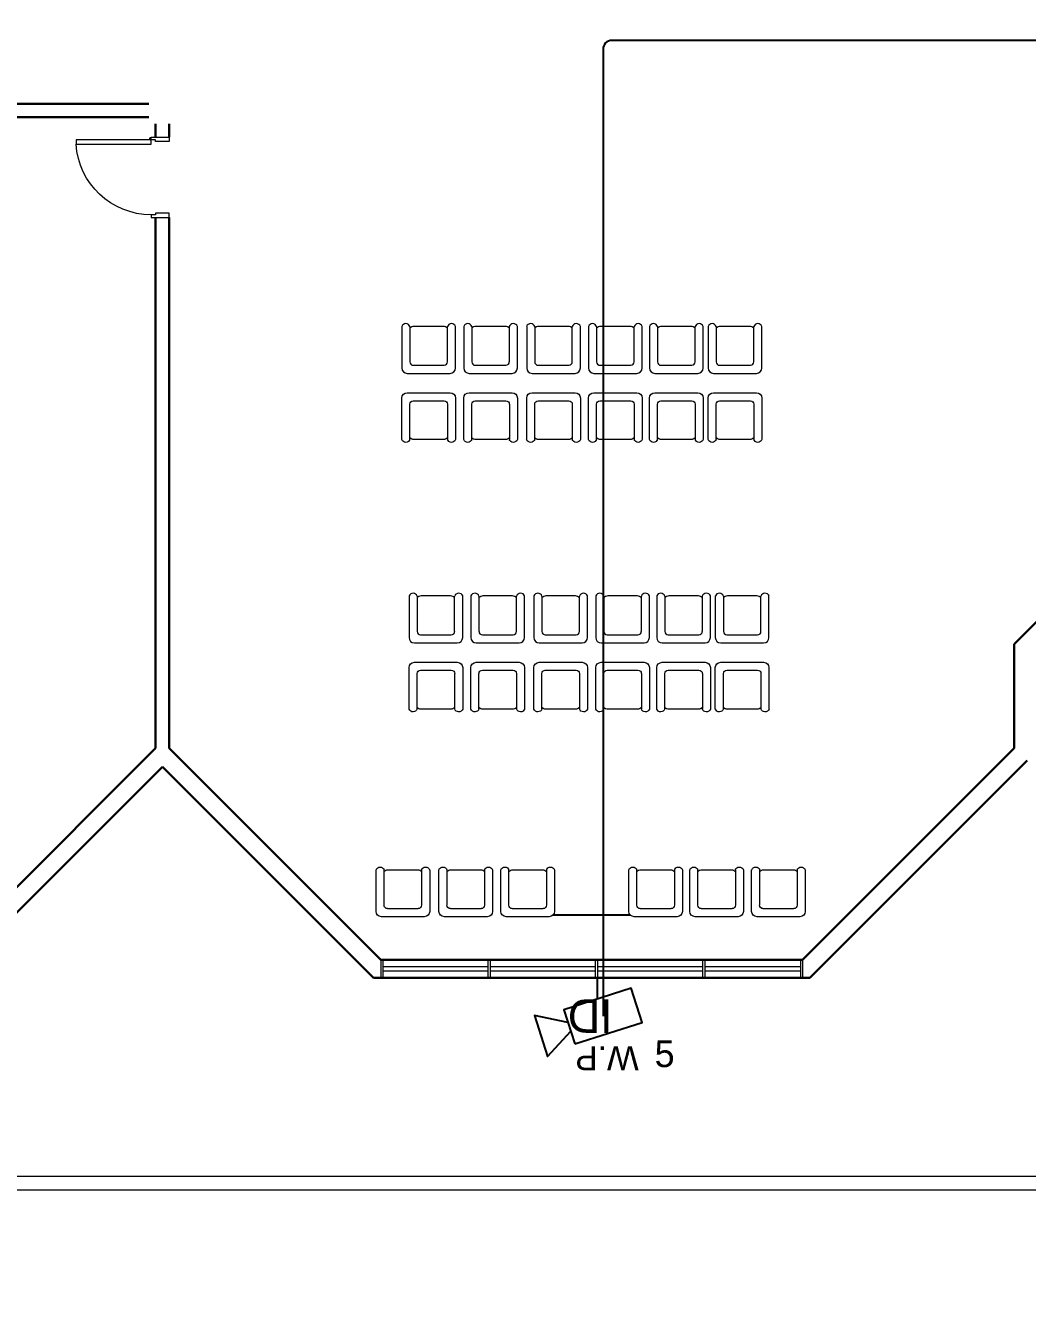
# Model space of a CAD drawing. Extents: x -59 to 582, y -1177 to 100.
# Drawn here: x 415.87 to 427.07, y -63.17 to -48.88 of the extents above; entities that cross this region are included whole.
import ezdxf

# ---------------------------------------------------------------- set-up
doc = ezdxf.new("R2010")
doc.units = 0
doc.header["$LTSCALE"] = 0.15
for name, color, linetype in [('0 CCTV', 252, 'Continuous'), ('0 sockets', 252, 'Continuous'), ('C1', 252, 'Continuous'), ('CCTV', 4, 'Continuous')]:
    doc.layers.add(name, color=color, linetype=linetype)
for name, color, linetype, lineweight in [('anal', 252, 'Continuous', 20), ('DOOR', 252, 'Continuous', 20), ('E-LT-CKT-NM', 7, 'Continuous', 30), ('FUR', 252, 'Continuous', 9), ('wall', 252, 'Continuous', 30)]:
    doc.layers.add(name, color=color, linetype=linetype, lineweight=lineweight)
doc.styles.add('Arial_3', font='arial.ttf', dxfattribs={"height": 2.345885})
doc.styles.add('SDC-TEXT-ARB', font='sdc-arb.shx')

# ---------------------------------------------------------------- blocks, each defined once
blk = doc.blocks.new('D90')
at = {"layer": 'DOOR'}
for points in [[(0.03, 0.2), (0.03, 1.04), (0.078, 1.04), (0.078, 0.2)], [(0.03, 0.2), (0, 0.2), (0, 0), (0.05, 0), (0.05, 0.15), (0.03, 0.15)], [(0.87, 0.2), (0.9, 0.2), (0.9, 0), (0.85, 0), (0.85, 0.15), (0.87, 0.15)]]:
    blk.add_lwpolyline(points, close=True, dxfattribs=at)
blk.add_circle((0.02, 0.21), 0.01, dxfattribs=at)
blk.add_arc((0.025, 0.197), 0.845, 0.2218, 86.3889, dxfattribs=at)
blk = doc.blocks.new('ARCH')
at = {"layer": 'anal'}
for p, q in [((19.841, 329.5), (19.841, 329.3)), ((19.866, 329.5), (19.866, 329.3)), ((21.041, 329.5), (21.041, 329.3)), ((21.066, 329.5), (21.066, 329.3)), ((22.241, 329.5), (22.241, 329.3)), ((22.266, 329.5), (22.266, 329.3)), ((23.441, 329.5), (23.441, 329.3)), ((23.466, 329.5), (23.466, 329.3)), ((24.534, 329.5), (24.534, 329.3)), ((24.559, 329.5), (24.559, 329.3)), ((19.866, 329.425), (21.037, 329.425)), ((19.866, 329.425), (21.037, 329.425)), ((19.866, 329.375), (21.037, 329.375)), ((19.866, 329.375), (21.037, 329.375)), ((21.066, 329.425), (22.237, 329.425)), ((21.066, 329.425), (22.237, 329.425)), ((21.066, 329.375), (22.237, 329.375)), ((21.066, 329.375), (22.237, 329.375)), ((22.266, 329.425), (23.437, 329.425)), ((22.266, 329.425), (23.437, 329.425)), ((22.266, 329.375), (23.437, 329.375)), ((22.266, 329.375), (23.437, 329.375)), ((23.466, 329.425), (24.534, 329.425)), ((23.466, 329.375), (24.534, 329.375)), ((27.525, 327.075), (5.475, 327.075)), ((28.875, 326.925), (5.325, 326.925))]:
    blk.add_line(p, q, dxfattribs=at)
at = {"layer": 'C1'}
blk.add_line((22.633, 330), (21.767, 330), dxfattribs=at)
at = {"layer": 'FUR'}
for p, q in [((20.078, 336.584), (20.078, 336.119)), ((20.168, 336.582), (20.168, 336.187)), ((20.543, 336.584), (20.213, 336.584)), ((20.588, 336.187), (20.588, 336.582)), ((20.678, 336.119), (20.678, 336.584)), ((20.77, 336.584), (20.77, 336.119)), ((20.86, 336.582), (20.86, 336.187)), ((21.235, 336.584), (20.905, 336.584)), ((21.28, 336.187), (21.28, 336.582)), ((21.37, 336.119), (21.37, 336.584)), ((21.474, 336.584), (21.474, 336.119)), ((21.564, 336.582), (21.564, 336.187)), ((21.939, 336.584), (21.609, 336.584)), ((21.984, 336.187), (21.984, 336.582)), ((22.074, 336.119), (22.074, 336.584)), ((22.165, 336.584), (22.165, 336.119)), ((22.255, 336.582), (22.255, 336.187)), ((22.63, 336.584), (22.3, 336.584)), ((22.675, 336.187), (22.675, 336.582)), ((22.765, 336.119), (22.765, 336.584)), ((22.847, 336.584), (22.847, 336.119)), ((22.937, 336.582), (22.937, 336.187)), ((23.312, 336.584), (22.982, 336.584)), ((23.357, 336.187), (23.357, 336.582)), ((23.447, 336.119), (23.447, 336.584)), ((23.503, 336.584), (23.503, 336.119)), ((23.593, 336.582), (23.593, 336.187)), ((23.968, 336.584), (23.638, 336.584)), ((24.013, 336.187), (24.013, 336.582)), ((24.103, 336.119), (24.103, 336.584)), ((20.205, 336.149), (20.55, 336.149)), ((20.897, 336.149), (21.242, 336.149)), ((21.601, 336.149), (21.946, 336.149)), ((22.293, 336.149), (22.638, 336.149)), ((22.974, 336.149), (23.319, 336.149)), ((23.63, 336.149), (23.975, 336.149)), ((20.138, 336.059), (20.618, 336.059)), ((20.83, 336.059), (21.31, 336.059)), ((21.534, 336.059), (22.014, 336.059)), ((22.225, 336.059), (22.705, 336.059)), ((22.907, 336.059), (23.387, 336.059)), ((23.563, 336.059), (24.043, 336.059)), ((20.078, 335.318), (20.078, 335.783)), ((20.138, 335.843), (20.618, 335.843)), ((20.205, 335.753), (20.55, 335.753)), ((20.678, 335.783), (20.678, 335.318)), ((20.77, 335.318), (20.77, 335.783)), ((20.83, 335.843), (21.31, 335.843)), ((20.897, 335.753), (21.242, 335.753)), ((21.37, 335.783), (21.37, 335.318)), ((21.474, 335.318), (21.474, 335.783)), ((21.534, 335.843), (22.014, 335.843)), ((21.601, 335.753), (21.946, 335.753)), ((22.074, 335.783), (22.074, 335.318)), ((22.165, 335.318), (22.165, 335.783)), ((22.225, 335.843), (22.705, 335.843)), ((22.293, 335.753), (22.638, 335.753)), ((22.765, 335.783), (22.765, 335.318)), ((22.847, 335.318), (22.847, 335.783)), ((22.907, 335.843), (23.387, 335.843)), ((22.974, 335.753), (23.319, 335.753)), ((23.447, 335.783), (23.447, 335.318)), ((23.503, 335.318), (23.503, 335.783)), ((23.563, 335.843), (24.043, 335.843)), ((23.63, 335.753), (23.975, 335.753)), ((24.103, 335.783), (24.103, 335.318)), ((20.168, 335.32), (20.168, 335.715)), ((20.588, 335.715), (20.588, 335.32)), ((20.86, 335.32), (20.86, 335.715)), ((21.28, 335.715), (21.28, 335.32)), ((21.564, 335.32), (21.564, 335.715)), ((21.984, 335.715), (21.984, 335.32)), ((22.255, 335.32), (22.255, 335.715)), ((22.675, 335.715), (22.675, 335.32)), ((22.937, 335.32), (22.937, 335.715)), ((23.357, 335.715), (23.357, 335.32)), ((23.593, 335.32), (23.593, 335.715)), ((24.013, 335.715), (24.013, 335.32)), ((20.543, 335.318), (20.213, 335.318)), ((21.235, 335.318), (20.905, 335.318)), ((21.939, 335.318), (21.609, 335.318)), ((22.63, 335.318), (22.3, 335.318)), ((23.312, 335.318), (22.982, 335.318)), ((23.968, 335.318), (23.638, 335.318)), ((20.158, 333.569), (20.158, 333.104)), ((20.248, 333.567), (20.248, 333.172)), ((20.623, 333.569), (20.293, 333.569)), ((20.668, 333.172), (20.668, 333.567)), ((20.758, 333.104), (20.758, 333.569)), ((20.85, 333.569), (20.85, 333.104)), ((20.94, 333.567), (20.94, 333.172)), ((21.315, 333.569), (20.985, 333.569)), ((21.36, 333.172), (21.36, 333.567)), ((21.45, 333.104), (21.45, 333.569)), ((21.554, 333.569), (21.554, 333.104)), ((21.644, 333.567), (21.644, 333.172)), ((22.019, 333.569), (21.689, 333.569)), ((22.064, 333.172), (22.064, 333.567)), ((22.154, 333.104), (22.154, 333.569)), ((22.246, 333.569), (22.246, 333.104)), ((22.336, 333.567), (22.336, 333.172)), ((22.711, 333.569), (22.381, 333.569)), ((22.756, 333.172), (22.756, 333.567)), ((22.846, 333.104), (22.846, 333.569)), ((22.928, 333.569), (22.928, 333.104)), ((23.018, 333.567), (23.018, 333.172)), ((23.393, 333.569), (23.063, 333.569)), ((23.438, 333.172), (23.438, 333.567)), ((23.528, 333.104), (23.528, 333.569)), ((23.583, 333.569), (23.583, 333.104)), ((23.673, 333.567), (23.673, 333.172)), ((24.048, 333.569), (23.718, 333.569)), ((24.093, 333.172), (24.093, 333.567)), ((24.183, 333.104), (24.183, 333.569)), ((20.218, 333.044), (20.698, 333.044)), ((20.286, 333.134), (20.631, 333.134)), ((20.91, 333.044), (21.39, 333.044)), ((20.978, 333.134), (21.323, 333.134)), ((21.614, 333.044), (22.094, 333.044)), ((21.682, 333.134), (22.027, 333.134)), ((22.306, 333.044), (22.786, 333.044)), ((22.373, 333.134), (22.718, 333.134)), ((22.988, 333.044), (23.468, 333.044)), ((23.055, 333.134), (23.4, 333.134)), ((23.643, 333.044), (24.123, 333.044)), ((23.711, 333.134), (24.056, 333.134)), ((20.158, 332.303), (20.158, 332.768)), ((20.218, 332.828), (20.698, 332.828)), ((20.286, 332.738), (20.631, 332.738)), ((20.758, 332.768), (20.758, 332.303)), ((20.85, 332.303), (20.85, 332.768)), ((20.91, 332.828), (21.39, 332.828)), ((20.978, 332.738), (21.323, 332.738)), ((21.45, 332.768), (21.45, 332.303)), ((21.554, 332.303), (21.554, 332.768)), ((21.614, 332.828), (22.094, 332.828)), ((21.682, 332.738), (22.027, 332.738)), ((22.154, 332.768), (22.154, 332.303)), ((22.246, 332.303), (22.246, 332.768)), ((22.306, 332.828), (22.786, 332.828)), ((22.373, 332.738), (22.718, 332.738)), ((22.846, 332.768), (22.846, 332.303)), ((22.928, 332.303), (22.928, 332.768)), ((22.988, 332.828), (23.468, 332.828)), ((23.055, 332.738), (23.4, 332.738)), ((23.528, 332.768), (23.528, 332.303)), ((23.583, 332.303), (23.583, 332.768)), ((23.643, 332.828), (24.123, 332.828)), ((23.711, 332.738), (24.056, 332.738)), ((24.183, 332.768), (24.183, 332.303)), ((20.248, 332.305), (20.248, 332.701)), ((20.668, 332.701), (20.668, 332.305)), ((20.94, 332.305), (20.94, 332.701)), ((21.36, 332.701), (21.36, 332.305)), ((21.644, 332.305), (21.644, 332.701)), ((22.064, 332.701), (22.064, 332.305)), ((22.336, 332.305), (22.336, 332.701)), ((22.756, 332.701), (22.756, 332.305)), ((23.018, 332.305), (23.018, 332.701)), ((23.438, 332.701), (23.438, 332.305)), ((23.673, 332.305), (23.673, 332.701)), ((24.093, 332.701), (24.093, 332.305)), ((20.623, 332.303), (20.293, 332.303)), ((21.315, 332.303), (20.985, 332.303)), ((22.019, 332.303), (21.689, 332.303)), ((22.711, 332.303), (22.381, 332.303)), ((23.393, 332.303), (23.063, 332.303)), ((24.048, 332.303), (23.718, 332.303)), ((19.789, 330.042), (19.789, 330.507)), ((19.879, 330.11), (19.879, 330.505)), ((19.924, 330.507), (20.254, 330.507)), ((20.299, 330.505), (20.299, 330.11)), ((20.389, 330.507), (20.389, 330.042)), ((20.493, 330.042), (20.493, 330.507)), ((20.583, 330.11), (20.583, 330.505)), ((20.628, 330.507), (20.958, 330.507)), ((21.003, 330.505), (21.003, 330.11)), ((21.093, 330.507), (21.093, 330.042)), ((21.185, 330.042), (21.185, 330.507)), ((21.275, 330.11), (21.275, 330.505)), ((21.32, 330.507), (21.65, 330.507)), ((21.695, 330.505), (21.695, 330.11)), ((21.785, 330.507), (21.785, 330.042)), ((22.615, 330.042), (22.615, 330.507)), ((22.705, 330.11), (22.705, 330.505)), ((22.75, 330.507), (23.08, 330.507)), ((23.125, 330.505), (23.125, 330.11)), ((23.215, 330.507), (23.215, 330.042)), ((23.297, 330.042), (23.297, 330.507)), ((23.387, 330.11), (23.387, 330.505)), ((23.432, 330.507), (23.762, 330.507)), ((23.807, 330.505), (23.807, 330.11)), ((23.897, 330.507), (23.897, 330.042)), ((23.989, 330.042), (23.989, 330.507)), ((24.079, 330.11), (24.079, 330.505)), ((24.124, 330.507), (24.454, 330.507)), ((24.499, 330.505), (24.499, 330.11)), ((24.589, 330.507), (24.589, 330.042)), ((20.261, 330.072), (19.916, 330.072)), ((20.965, 330.072), (20.62, 330.072)), ((21.657, 330.072), (21.312, 330.072)), ((23.088, 330.072), (22.743, 330.072)), ((23.77, 330.072), (23.425, 330.072)), ((24.461, 330.072), (24.116, 330.072)), ((20.329, 329.982), (19.849, 329.982)), ((21.033, 329.982), (20.553, 329.982)), ((21.725, 329.982), (21.245, 329.982)), ((23.155, 329.982), (22.675, 329.982)), ((23.837, 329.982), (23.357, 329.982)), ((24.529, 329.982), (24.049, 329.982))]:
    blk.add_line(p, q, dxfattribs=at)
for centre, major_axis, start_param, end_param in [((20.122, 336.567), (-0.0339, 0.0339), 4.256093, 6.69338), ((20.213, 336.524), (-0.0424, 0.0424), -0.785398, 0.062664), ((20.543, 336.524), (0.0424, 0.0424), 6.220521, 7.068583), ((20.633, 336.567), (0.0339, 0.0339), 5.87299, 8.310278), ((20.814, 336.567), (-0.0339, 0.0339), 4.256093, 6.69338), ((20.905, 336.524), (-0.0424, 0.0424), -0.785398, 0.062664), ((21.235, 336.524), (0.0424, 0.0424), 6.220521, 7.068583), ((21.325, 336.567), (0.0339, 0.0339), 5.87299, 8.310278), ((21.518, 336.567), (-0.0339, 0.0339), 4.256093, 6.69338), ((21.609, 336.524), (-0.0424, 0.0424), -0.785398, 0.062664), ((21.939, 336.524), (0.0424, 0.0424), 6.220521, 7.068583), ((22.029, 336.567), (0.0339, 0.0339), 5.87299, 8.310278), ((22.21, 336.567), (-0.0339, 0.0339), 4.256093, 6.69338), ((22.3, 336.524), (-0.0424, 0.0424), -0.785398, 0.062664), ((22.63, 336.524), (0.0424, 0.0424), 6.220521, 7.068583), ((22.721, 336.567), (0.0339, 0.0339), 5.87299, 8.310278), ((22.892, 336.567), (-0.0339, 0.0339), 4.256093, 6.69338), ((22.982, 336.524), (-0.0424, 0.0424), -0.785398, 0.062664), ((23.312, 336.524), (0.0424, 0.0424), 6.220521, 7.068583), ((23.402, 336.567), (0.0339, 0.0339), 5.87299, 8.310278), ((23.547, 336.567), (-0.0339, 0.0339), 4.256093, 6.69338), ((23.638, 336.524), (-0.0424, 0.0424), -0.785398, 0.062664), ((23.968, 336.524), (0.0424, 0.0424), 6.220521, 7.068583), ((24.058, 336.567), (0.0339, 0.0339), 5.87299, 8.310278), ((20.205, 336.187), (0.0265, 0.0265), 2.356194, 3.926991), ((20.55, 336.187), (0.0265, 0.0265), 3.926991, 5.497787), ((20.897, 336.187), (0.0265, 0.0265), 2.356194, 3.926991), ((21.242, 336.187), (0.0265, 0.0265), 3.926991, 5.497787), ((21.601, 336.187), (0.0265, 0.0265), 2.356194, 3.926991), ((21.946, 336.187), (0.0265, 0.0265), 3.926991, 5.497787), ((22.293, 336.187), (0.0265, 0.0265), 2.356194, 3.926991), ((22.638, 336.187), (0.0265, 0.0265), 3.926991, 5.497787), ((22.974, 336.187), (0.0265, 0.0265), 2.356194, 3.926991), ((23.319, 336.187), (0.0265, 0.0265), 3.926991, 5.497787), ((23.63, 336.187), (0.0265, 0.0265), 2.356194, 3.926991), ((23.975, 336.187), (0.0265, 0.0265), 3.926991, 5.497787), ((20.138, 336.119), (-0.0424, 0.0424), 0.785398, 2.356194), ((20.618, 336.119), (0.0424, 0.0424), 3.926991, 5.497787), ((20.83, 336.119), (-0.0424, 0.0424), 0.785398, 2.356194), ((21.31, 336.119), (0.0424, 0.0424), 3.926991, 5.497787), ((21.534, 336.119), (-0.0424, 0.0424), 0.785398, 2.356194), ((22.014, 336.119), (0.0424, 0.0424), 3.926991, 5.497787), ((22.225, 336.119), (-0.0424, 0.0424), 0.785398, 2.356194), ((22.705, 336.119), (0.0424, 0.0424), 3.926991, 5.497787), ((22.907, 336.119), (-0.0424, 0.0424), 0.785398, 2.356194), ((23.387, 336.119), (0.0424, 0.0424), 3.926991, 5.497787), ((23.563, 336.119), (-0.0424, 0.0424), 0.785398, 2.356194), ((24.043, 336.119), (0.0424, 0.0424), 3.926991, 5.497787), ((20.203, 333.552), (-0.0339, 0.0339), 4.256093, 6.69338), ((20.714, 333.552), (0.0339, 0.0339), 5.87299, 8.310278), ((20.895, 333.552), (-0.0339, 0.0339), 4.256093, 6.69338), ((21.406, 333.552), (0.0339, 0.0339), 5.87299, 8.310278), ((21.599, 333.552), (-0.0339, 0.0339), 4.256093, 6.69338), ((22.109, 333.552), (0.0339, 0.0339), 5.87299, 8.310278), ((22.291, 333.552), (-0.0339, 0.0339), 4.256093, 6.69338), ((22.801, 333.552), (0.0339, 0.0339), 5.87299, 8.310278), ((22.972, 333.552), (-0.0339, 0.0339), 4.256093, 6.69338), ((23.483, 333.552), (0.0339, 0.0339), 5.87299, 8.310278), ((23.628, 333.552), (-0.0339, 0.0339), 4.256093, 6.69338), ((24.139, 333.552), (0.0339, 0.0339), 5.87299, 8.310278), ((20.293, 333.509), (-0.0424, 0.0424), -0.785398, 0.062664), ((20.623, 333.509), (0.0424, 0.0424), 6.220521, 7.068583), ((20.985, 333.509), (-0.0424, 0.0424), -0.785398, 0.062664), ((21.315, 333.509), (0.0424, 0.0424), 6.220521, 7.068583), ((21.689, 333.509), (-0.0424, 0.0424), -0.785398, 0.062664), ((22.019, 333.509), (0.0424, 0.0424), 6.220521, 7.068583), ((22.381, 333.509), (-0.0424, 0.0424), -0.785398, 0.062664), ((22.711, 333.509), (0.0424, 0.0424), 6.220521, 7.068583), ((23.063, 333.509), (-0.0424, 0.0424), -0.785398, 0.062664), ((23.393, 333.509), (0.0424, 0.0424), 6.220521, 7.068583), ((23.718, 333.509), (-0.0424, 0.0424), -0.785398, 0.062664), ((24.048, 333.509), (0.0424, 0.0424), 6.220521, 7.068583), ((20.286, 333.172), (0.0265, 0.0265), 2.356194, 3.926991), ((20.631, 333.172), (0.0265, 0.0265), 3.926991, 5.497787), ((20.978, 333.172), (0.0265, 0.0265), 2.356194, 3.926991), ((21.323, 333.172), (0.0265, 0.0265), 3.926991, 5.497787), ((21.682, 333.172), (0.0265, 0.0265), 2.356194, 3.926991), ((22.027, 333.172), (0.0265, 0.0265), 3.926991, 5.497787), ((22.373, 333.172), (0.0265, 0.0265), 2.356194, 3.926991), ((22.718, 333.172), (0.0265, 0.0265), 3.926991, 5.497787), ((23.055, 333.172), (0.0265, 0.0265), 2.356194, 3.926991), ((23.4, 333.172), (0.0265, 0.0265), 3.926991, 5.497787), ((23.711, 333.172), (0.0265, 0.0265), 2.356194, 3.926991), ((24.056, 333.172), (0.0265, 0.0265), 3.926991, 5.497787), ((20.218, 333.104), (-0.0424, 0.0424), 0.785398, 2.356194), ((20.698, 333.104), (0.0424, 0.0424), 3.926991, 5.497787), ((20.91, 333.104), (-0.0424, 0.0424), 0.785398, 2.356194), ((21.39, 333.104), (0.0424, 0.0424), 3.926991, 5.497787), ((21.614, 333.104), (-0.0424, 0.0424), 0.785398, 2.356194), ((22.094, 333.104), (0.0424, 0.0424), 3.926991, 5.497787), ((22.306, 333.104), (-0.0424, 0.0424), 0.785398, 2.356194), ((22.786, 333.104), (0.0424, 0.0424), 3.926991, 5.497787), ((22.988, 333.104), (-0.0424, 0.0424), 0.785398, 2.356194), ((23.468, 333.104), (0.0424, 0.0424), 3.926991, 5.497787), ((23.643, 333.104), (-0.0424, 0.0424), 0.785398, 2.356194), ((24.123, 333.104), (0.0424, 0.0424), 3.926991, 5.497787)]:
    blk.add_ellipse(centre, major_axis=major_axis, ratio=1, start_param=start_param, end_param=end_param, dxfattribs=at)
at = {"layer": 'FUR', "extrusion": (0, 0, -1)}
for centre, major_axis, start_param, end_param in [((20.138, 335.783), (0.0424, 0.0424), 3.926991, 5.497787), ((20.205, 335.715), (0.0265, 0.0265), 3.926991, 5.497787), ((20.55, 335.715), (0.0265, 0.0265), -0.785398, 0.785398), ((20.618, 335.783), (-0.0424, 0.0424), 0.785398, 2.356194), ((20.83, 335.783), (0.0424, 0.0424), 3.926991, 5.497787), ((20.897, 335.715), (0.0265, 0.0265), 3.926991, 5.497787), ((21.242, 335.715), (0.0265, 0.0265), -0.785398, 0.785398), ((21.31, 335.783), (-0.0424, 0.0424), 0.785398, 2.356194), ((21.534, 335.783), (0.0424, 0.0424), 3.926991, 5.497787), ((21.601, 335.715), (0.0265, 0.0265), 3.926991, 5.497787), ((21.946, 335.715), (0.0265, 0.0265), -0.785398, 0.785398), ((22.014, 335.783), (-0.0424, 0.0424), 0.785398, 2.356194), ((22.225, 335.783), (0.0424, 0.0424), 3.926991, 5.497787), ((22.293, 335.715), (0.0265, 0.0265), 3.926991, 5.497787), ((22.638, 335.715), (0.0265, 0.0265), -0.785398, 0.785398), ((22.705, 335.783), (-0.0424, 0.0424), 0.785398, 2.356194), ((22.907, 335.783), (0.0424, 0.0424), 3.926991, 5.497787), ((22.974, 335.715), (0.0265, 0.0265), 3.926991, 5.497787), ((23.319, 335.715), (0.0265, 0.0265), -0.785398, 0.785398), ((23.387, 335.783), (-0.0424, 0.0424), 0.785398, 2.356194), ((23.563, 335.783), (0.0424, 0.0424), 3.926991, 5.497787), ((23.63, 335.715), (0.0265, 0.0265), 3.926991, 5.497787), ((23.975, 335.715), (0.0265, 0.0265), -0.785398, 0.785398), ((24.043, 335.783), (-0.0424, 0.0424), 0.785398, 2.356194), ((20.122, 335.335), (0.0339, 0.0339), 1.1145, 3.551788), ((20.213, 335.378), (0.0424, 0.0424), 2.356194, 3.204257), ((20.543, 335.378), (-0.0424, 0.0424), 3.078929, 3.926991), ((20.633, 335.335), (-0.0339, 0.0339), 2.731397, 5.168685), ((20.814, 335.335), (0.0339, 0.0339), 1.1145, 3.551788), ((20.905, 335.378), (0.0424, 0.0424), 2.356194, 3.204257), ((21.235, 335.378), (-0.0424, 0.0424), 3.078929, 3.926991), ((21.325, 335.335), (-0.0339, 0.0339), 2.731397, 5.168685), ((21.518, 335.335), (0.0339, 0.0339), 1.1145, 3.551788), ((21.609, 335.378), (0.0424, 0.0424), 2.356194, 3.204257), ((21.939, 335.378), (-0.0424, 0.0424), 3.078929, 3.926991), ((22.029, 335.335), (-0.0339, 0.0339), 2.731397, 5.168685), ((22.21, 335.335), (0.0339, 0.0339), 1.1145, 3.551788), ((22.3, 335.378), (0.0424, 0.0424), 2.356194, 3.204257), ((22.63, 335.378), (-0.0424, 0.0424), 3.078929, 3.926991), ((22.721, 335.335), (-0.0339, 0.0339), 2.731397, 5.168685), ((22.892, 335.335), (0.0339, 0.0339), 1.1145, 3.551788), ((22.982, 335.378), (0.0424, 0.0424), 2.356194, 3.204257), ((23.312, 335.378), (-0.0424, 0.0424), 3.078929, 3.926991), ((23.402, 335.335), (-0.0339, 0.0339), 2.731397, 5.168685), ((23.547, 335.335), (0.0339, 0.0339), 1.1145, 3.551788), ((23.638, 335.378), (0.0424, 0.0424), 2.356194, 3.204257), ((23.968, 335.378), (-0.0424, 0.0424), 3.078929, 3.926991), ((24.058, 335.335), (-0.0339, 0.0339), 2.731397, 5.168685), ((20.218, 332.768), (0.0424, 0.0424), 3.926991, 5.497787), ((20.286, 332.701), (0.0265, 0.0265), 3.926991, 5.497787), ((20.631, 332.701), (0.0265, 0.0265), -0.785398, 0.785398), ((20.698, 332.768), (-0.0424, 0.0424), 0.785398, 2.356194), ((20.91, 332.768), (0.0424, 0.0424), 3.926991, 5.497787), ((20.978, 332.701), (0.0265, 0.0265), 3.926991, 5.497787), ((21.323, 332.701), (0.0265, 0.0265), -0.785398, 0.785398), ((21.39, 332.768), (-0.0424, 0.0424), 0.785398, 2.356194), ((21.614, 332.768), (0.0424, 0.0424), 3.926991, 5.497787), ((21.682, 332.701), (0.0265, 0.0265), 3.926991, 5.497787), ((22.027, 332.701), (0.0265, 0.0265), -0.785398, 0.785398), ((22.094, 332.768), (-0.0424, 0.0424), 0.785398, 2.356194), ((22.306, 332.768), (0.0424, 0.0424), 3.926991, 5.497787), ((22.373, 332.701), (0.0265, 0.0265), 3.926991, 5.497787), ((22.718, 332.701), (0.0265, 0.0265), -0.785398, 0.785398), ((22.786, 332.768), (-0.0424, 0.0424), 0.785398, 2.356194), ((22.988, 332.768), (0.0424, 0.0424), 3.926991, 5.497787), ((23.055, 332.701), (0.0265, 0.0265), 3.926991, 5.497787), ((23.4, 332.701), (0.0265, 0.0265), -0.785398, 0.785398), ((23.468, 332.768), (-0.0424, 0.0424), 0.785398, 2.356194), ((23.643, 332.768), (0.0424, 0.0424), 3.926991, 5.497787), ((23.711, 332.701), (0.0265, 0.0265), 3.926991, 5.497787), ((24.056, 332.701), (0.0265, 0.0265), -0.785398, 0.785398), ((24.123, 332.768), (-0.0424, 0.0424), 0.785398, 2.356194), ((20.203, 332.321), (0.0339, 0.0339), 1.1145, 3.551788), ((20.293, 332.363), (0.0424, 0.0424), 2.356194, 3.204257), ((20.623, 332.363), (-0.0424, 0.0424), 3.078929, 3.926991), ((20.714, 332.321), (-0.0339, 0.0339), 2.731397, 5.168685), ((20.895, 332.321), (0.0339, 0.0339), 1.1145, 3.551788), ((20.985, 332.363), (0.0424, 0.0424), 2.356194, 3.204257), ((21.315, 332.363), (-0.0424, 0.0424), 3.078929, 3.926991), ((21.406, 332.321), (-0.0339, 0.0339), 2.731397, 5.168685), ((21.599, 332.321), (0.0339, 0.0339), 1.1145, 3.551788), ((21.689, 332.363), (0.0424, 0.0424), 2.356194, 3.204257), ((22.019, 332.363), (-0.0424, 0.0424), 3.078929, 3.926991), ((22.109, 332.321), (-0.0339, 0.0339), 2.731397, 5.168685), ((22.291, 332.321), (0.0339, 0.0339), 1.1145, 3.551788), ((22.381, 332.363), (0.0424, 0.0424), 2.356194, 3.204257), ((22.711, 332.363), (-0.0424, 0.0424), 3.078929, 3.926991), ((22.801, 332.321), (-0.0339, 0.0339), 2.731397, 5.168685), ((22.972, 332.321), (0.0339, 0.0339), 1.1145, 3.551788), ((23.063, 332.363), (0.0424, 0.0424), 2.356194, 3.204257), ((23.393, 332.363), (-0.0424, 0.0424), 3.078929, 3.926991), ((23.483, 332.321), (-0.0339, 0.0339), 2.731397, 5.168685), ((23.628, 332.321), (0.0339, 0.0339), 1.1145, 3.551788), ((23.718, 332.363), (0.0424, 0.0424), 2.356194, 3.204257), ((24.048, 332.363), (-0.0424, 0.0424), 3.078929, 3.926991), ((24.139, 332.321), (-0.0339, 0.0339), 2.731397, 5.168685), ((19.834, 330.49), (-0.0339, 0.0339), 5.87299, 8.310278), ((19.924, 330.447), (-0.0424, 0.0424), 6.220521, 7.068583), ((20.254, 330.447), (0.0424, 0.0424), -0.785398, 0.062664), ((20.344, 330.49), (0.0339, 0.0339), 4.256093, 6.69338), ((20.537, 330.49), (-0.0339, 0.0339), 5.87299, 8.310278), ((20.628, 330.447), (-0.0424, 0.0424), 6.220521, 7.068583), ((20.958, 330.447), (0.0424, 0.0424), -0.785398, 0.062664), ((21.048, 330.49), (0.0339, 0.0339), 4.256093, 6.69338), ((21.229, 330.49), (-0.0339, 0.0339), 5.87299, 8.310278), ((21.32, 330.447), (-0.0424, 0.0424), 6.220521, 7.068583), ((21.65, 330.447), (0.0424, 0.0424), -0.785398, 0.062664), ((21.74, 330.49), (0.0339, 0.0339), 4.256093, 6.69338), ((22.66, 330.49), (-0.0339, 0.0339), 5.87299, 8.310278), ((22.75, 330.447), (-0.0424, 0.0424), 6.220521, 7.068583), ((23.08, 330.447), (0.0424, 0.0424), -0.785398, 0.062664), ((23.171, 330.49), (0.0339, 0.0339), 4.256093, 6.69338), ((23.342, 330.49), (-0.0339, 0.0339), 5.87299, 8.310278), ((23.432, 330.447), (-0.0424, 0.0424), 6.220521, 7.068583), ((23.762, 330.447), (0.0424, 0.0424), -0.785398, 0.062664), ((23.852, 330.49), (0.0339, 0.0339), 4.256093, 6.69338), ((24.034, 330.49), (-0.0339, 0.0339), 5.87299, 8.310278), ((24.124, 330.447), (-0.0424, 0.0424), 6.220521, 7.068583), ((24.454, 330.447), (0.0424, 0.0424), -0.785398, 0.062664), ((24.544, 330.49), (0.0339, 0.0339), 4.256093, 6.69338), ((19.849, 330.042), (-0.0424, 0.0424), 3.926991, 5.497787), ((19.916, 330.11), (0.0265, 0.0265), 2.356194, 3.926991), ((20.261, 330.11), (0.0265, 0.0265), 0.785398, 2.356194), ((20.329, 330.042), (0.0424, 0.0424), 0.785398, 2.356194), ((20.553, 330.042), (-0.0424, 0.0424), 3.926991, 5.497787), ((20.62, 330.11), (0.0265, 0.0265), 2.356194, 3.926991), ((20.965, 330.11), (0.0265, 0.0265), 0.785398, 2.356194), ((21.033, 330.042), (0.0424, 0.0424), 0.785398, 2.356194), ((21.245, 330.042), (-0.0424, 0.0424), 3.926991, 5.497787), ((21.312, 330.11), (0.0265, 0.0265), 2.356194, 3.926991), ((21.657, 330.11), (0.0265, 0.0265), 0.785398, 2.356194), ((21.725, 330.042), (0.0424, 0.0424), 0.785398, 2.356194), ((22.675, 330.042), (-0.0424, 0.0424), 3.926991, 5.497787), ((22.743, 330.11), (0.0265, 0.0265), 2.356194, 3.926991), ((23.088, 330.11), (0.0265, 0.0265), 0.785398, 2.356194), ((23.155, 330.042), (0.0424, 0.0424), 0.785398, 2.356194), ((23.357, 330.042), (-0.0424, 0.0424), 3.926991, 5.497787), ((23.425, 330.11), (0.0265, 0.0265), 2.356194, 3.926991), ((23.77, 330.11), (0.0265, 0.0265), 0.785398, 2.356194), ((23.837, 330.042), (0.0424, 0.0424), 0.785398, 2.356194), ((24.049, 330.042), (-0.0424, 0.0424), 3.926991, 5.497787), ((24.116, 330.11), (0.0265, 0.0265), 2.356194, 3.926991), ((24.461, 330.11), (0.0265, 0.0265), 0.785398, 2.356194), ((24.529, 330.042), (0.0424, 0.0424), 0.785398, 2.356194)]:
    blk.add_ellipse(centre, major_axis=major_axis, ratio=1, start_param=start_param, end_param=end_param, dxfattribs=at)
at = {"layer": 'wall'}
for p, q in [((15.075, 339.075), (17.25, 339.075)), ((10.266, 338.925), (17.25, 338.925)), ((17.325, 338.85), (17.325, 338.702)), ((17.475, 338.85), (17.475, 338.702)), ((17.325, 337.802), (17.325, 331.866)), ((17.475, 337.802), (17.475, 331.866)), ((29.369, 335.475), (26.925, 333.031)), ((26.925, 333.031), (26.925, 331.866)), ((17.325, 331.866), (14.959, 329.5)), ((19.841, 329.5), (17.475, 331.866)), ((26.925, 331.866), (24.559, 329.5)), ((27.071, 331.729), (24.641, 329.3)), ((17.4, 331.659), (15.041, 329.3)), ((19.759, 329.3), (17.4, 331.659)), ((24.559, 329.5), (19.841, 329.5)), ((24.641, 329.3), (19.759, 329.3))]:
    blk.add_line(p, q, dxfattribs=at)
at = {"layer": 'DOOR', "xscale": -1, "rotation": 90}
blk.add_blockref('D90', (17.475, 338.702), dxfattribs=at)
blk = doc.blocks.new('f4')
at = {"layer": 'CCTV'}
for p, q in [((94306, 51895), (94306, 51688)), ((94444, 51688), (94167, 51688))]:
    blk.add_line(p, q, dxfattribs=at)
at = {"layer": 'CCTV', "flags": 128}
blk.add_lwpolyline([(94595, 52123), (94921, 52055), (94794, 52454), (94567, 52210)], dxfattribs=at)
blk.add_lwpolyline([(94528, 52333), (93870, 52123), (93977, 51790), (94634, 52000)], close=True, dxfattribs=at)
at = {"layer": 'CCTV', "color": 7, "lineweight": 15, "insert": (93904, 52590), "char_height": 234.6, "width": 738.13, "attachment_point": 1, "line_spacing_factor": 0.941778, "style": 'Arial_3'}
blk.add_mtext('W.P', dxfattribs=at)
at = {"layer": 'E-LT-CKT-NM', "style": 'SDC-TEXT-ARB'}
blk.add_attdef('ID', (94159, 51899), '', height=326, dxfattribs=at)
blk = doc.blocks.new('AS')
at = {"layer": 'E-LT-CKT-NM', "xscale": 0.001146844099872414, "yscale": 0.001146844099872414, "zscale": 0.001146844099872414}
blk.add_blockref('f4', (-108.093, -59.706), dxfattribs=at).add_auto_attribs({'ID': 'ID'})
blk = doc.blocks.new('EE')
at = {"layer": '0 sockets'}
h = blk.add_hatch(color=6, dxfattribs=at)
h.dxf.hatch_style = 1
h.paths.add_polyline_path([(582.394, 81.841), (-59.115, 81.841), (-59.115, -114.582), (582.394, -114.582)])
h.paths.add_polyline_path([(577.394, 76.841), (577.394, -109.582), (-54.115, -109.582), (-54.115, 76.841)], flags=16)
h.paths.add_polyline_path([(408.026, -15.139, -1), (406.517, -15.139, -1)], flags=0)
h.paths.add_polyline_path([(457.783, -31.119, 0.414214), (457.683, -31.019), (444.311, -31.019, 0.414214), (444.211, -31.119), (444.211, -48.447), (415.834, -48.447), (415.834, -19.483), (417.425, -19.483, 0.414214), (417.525, -19.383), (417.525, -15.239, 0.414214), (417.425, -15.139), (407.274, -15.139), (407.271, -15.893), (407.271, -15.139), (417.525, -15.139), (417.525, -19.483), (415.934, -19.483, 0.414214), (415.834, -19.583), (415.834, -48.347, 0.414214), (415.934, -48.447), (444.111, -48.447, 0.414214), (444.211, -48.347), (444.211, -31.019), (457.783, -31.019)], flags=0)
h.paths.add_polyline_path([(244.611, -46.068), (244.611, -46.014), (244.523, -46.014, -0.279526)], flags=0)
h.paths.add_polyline_path([(404.69, 26.947), (525.035, 26.947), (525.035, 46.285), (404.69, 46.285)], flags=8)
h.paths.add_polyline_path([(202.644, 24.078), (289.319, 24.078), (289.319, 38.411), (202.644, 38.411)], flags=8)
h.paths.add_polyline_path([(30.92, 26.429), (112.59, 26.429), (112.59, 40.761), (30.92, 40.761)], flags=8)
h.paths.add_polyline_path([(441.881, -10.206), (442.216, -10.206), (442.216, -9.756), (441.881, -9.756)], flags=8)
h.paths.add_polyline_path([(422.272, -10.246), (422.622, -10.246), (422.622, -9.796), (422.272, -9.796)], flags=8)
h.paths.add_polyline_path([(406.509, -14.41), (406.859, -14.41), (406.859, -13.96), (406.509, -13.96)], flags=8)
h.paths.add_polyline_path([(406.21, -35.713), (406.546, -35.713), (406.546, -35.263), (406.21, -35.263)], flags=8)
h.paths.add_polyline_path([(422.841, -60.607), (423.191, -60.607), (423.191, -60.157), (422.841, -60.157)], flags=8)
h.paths.add_polyline_path([(442.391, -60.84), (442.755, -60.84), (442.755, -60.39), (442.391, -60.39)], flags=8)
h.paths.add_polyline_path([(456.844, -54.1), (457.194, -54.1), (457.194, -53.65), (456.844, -53.65)], flags=8)
h.paths.add_polyline_path([(470.858, -50.81), (471.208, -50.81), (471.208, -50.36), (470.858, -50.36)], flags=8)
h.paths.add_polyline_path([(490.123, -50.756), (490.345, -50.756), (490.345, -50.306), (490.123, -50.306)], flags=8)
h.paths.add_polyline_path([(225.509, -20.343), (226.134, -20.343), (226.134, -20.118), (225.509, -20.118)], flags=8)
h.paths.add_polyline_path([(233.7, -19.938), (234.325, -19.938), (234.325, -19.713), (233.7, -19.713)], flags=8)
h.paths.add_polyline_path([(241.875, -19.552), (242.5, -19.552), (242.5, -19.327), (241.875, -19.327)], flags=8)
h.paths.add_polyline_path([(245.171, -24.632), (245.796, -24.632), (245.796, -24.407), (245.171, -24.407)], flags=8)
h.paths.add_polyline_path([(247.813, -19.255), (248.438, -19.255), (248.438, -19.03), (247.813, -19.03)], flags=8)
h.paths.add_polyline_path([(249.648, -13.387), (250.273, -13.387), (250.273, -13.162), (249.648, -13.162)], flags=8)
h.paths.add_polyline_path([(257.323, -15.794), (257.948, -15.794), (257.948, -15.569), (257.323, -15.569)], flags=8)
h.paths.add_polyline_path([(257.582, -13.183), (258.157, -13.183), (258.157, -12.958), (257.582, -12.958)], flags=8)
h.paths.add_polyline_path([(264.064, -13.101), (264.664, -13.101), (264.664, -12.876), (264.064, -12.876)], flags=8)
h.paths.add_polyline_path([(288.789, -40.902), (289.364, -40.902), (289.364, -40.677), (288.789, -40.677)], flags=8)
h.paths.add_polyline_path([(280.687, -41.005), (281.262, -41.005), (281.262, -40.78), (280.687, -40.78)], flags=8)
h.paths.add_polyline_path([(270.864, -40.875), (271.439, -40.875), (271.439, -40.65), (270.864, -40.65)], flags=8)
h.paths.add_polyline_path([(261.434, -40.771), (262.009, -40.771), (262.009, -40.546), (261.434, -40.546)], flags=8)
h.paths.add_polyline_path([(254.764, -40.853), (255.339, -40.853), (255.339, -40.628), (254.764, -40.628)], flags=8)
h.paths.add_polyline_path([(247.008, -40.845), (247.583, -40.845), (247.583, -40.62), (247.008, -40.62)], flags=8)
h.paths.add_polyline_path([(245.852, -36.479), (246.427, -36.479), (246.427, -36.254), (245.852, -36.254)], flags=8)
h.paths.add_polyline_path([(243.934, -41.639), (244.509, -41.639), (244.509, -41.414), (243.934, -41.414)], flags=8)
h.paths.add_polyline_path([(245.534, -46.587), (246.059, -46.587), (246.059, -46.362), (245.534, -46.362)], flags=8)
h.paths.add_polyline_path([(245.361, -51.832), (245.911, -51.832), (245.911, -51.607), (245.361, -51.607)], flags=8)
h.paths.add_polyline_path([(239.721, -52.272), (240.321, -52.272), (240.321, -52.047), (239.721, -52.047)], flags=8)
h.paths.add_polyline_path([(232.069, -52.917), (232.669, -52.917), (232.669, -52.692), (232.069, -52.692)], flags=8)
h.paths.add_polyline_path([(225.559, -53.646), (226.159, -53.646), (226.159, -53.421), (225.559, -53.421)], flags=8)
h.paths.add_polyline_path([(227.614, -48.128), (228.214, -48.128), (228.214, -47.903), (227.614, -47.903)], flags=8)
h.paths.add_polyline_path([(219.528, -49.489), (220.128, -49.489), (220.128, -49.264), (219.528, -49.264)], flags=8)
h.paths.add_polyline_path([(217.77, -44.284), (218.37, -44.284), (218.37, -44.059), (217.77, -44.059)], flags=8)
h.paths.add_polyline_path([(216.443, -34.713), (217.043, -34.713), (217.043, -34.488), (216.443, -34.488)], flags=8)
h.paths.add_polyline_path([(216.799, -27.091), (217.399, -27.091), (217.399, -26.866), (216.799, -26.866)], flags=8)
h.paths.add_polyline_path([(216.729, -21.755), (217.279, -21.755), (217.279, -21.53), (216.729, -21.53)], flags=8)
h.paths.add_polyline_path([(84.862, -42.445), (85.387, -42.445), (85.387, -42.22), (84.862, -42.22)], flags=8)
h.paths.add_polyline_path([(82.46, -48.761), (83.01, -48.761), (83.01, -48.536), (82.46, -48.536)], flags=8)
h.paths.add_polyline_path([(78.417, -48.71), (78.942, -48.71), (78.942, -48.485), (78.417, -48.485)], flags=8)
h.paths.add_polyline_path([(75.547, -42.452), (76.072, -42.452), (76.072, -42.227), (75.547, -42.227)], flags=8)
h.paths.add_polyline_path([(74.019, -42.418), (74.544, -42.418), (74.544, -42.193), (74.019, -42.193)], flags=8)
h.paths.add_polyline_path([(72.86, -48.761), (73.385, -48.761), (73.385, -48.536), (72.86, -48.536)], flags=8)
h.paths.add_polyline_path([(68.651, -48.707), (69.176, -48.707), (69.176, -48.482), (68.651, -48.482)], flags=8)
h.paths.add_polyline_path([(69.271, -42.456), (69.796, -42.456), (69.796, -42.231), (69.271, -42.231)], flags=8)
h.paths.add_polyline_path([(65.66, -42.443), (66.185, -42.443), (66.185, -42.218), (65.66, -42.218)], flags=8)
h.paths.add_polyline_path([(63.354, -48.708), (63.879, -48.708), (63.879, -48.483), (63.354, -48.483)], flags=8)
h.paths.add_polyline_path([(58.957, -48.718), (59.432, -48.718), (59.432, -48.493), (58.957, -48.493)], flags=8)
h.paths.add_polyline_path([(56.584, -43.041), (57.084, -43.041), (57.084, -42.816), (56.584, -42.816)], flags=8)
h.paths.add_polyline_path([(55.215, -39.312), (55.765, -39.312), (55.765, -39.087), (55.215, -39.087)], flags=8)
h.paths.add_polyline_path([(47.25, -39.118), (47.8, -39.118), (47.8, -38.893), (47.25, -38.893)], flags=8)
h.paths.add_polyline_path([(36.681, -56.177), (37.231, -56.177), (37.231, -55.952), (36.681, -55.952)], flags=8)
h.paths.add_polyline_path([(28.093, -56.08), (28.643, -56.08), (28.643, -55.855), (28.093, -55.855)], flags=8)
h.paths.add_polyline_path([(11.224, -49.617), (11.774, -49.617), (11.774, -49.392), (11.224, -49.392)], flags=8)
h.paths.add_polyline_path([(15.154, -39.272), (15.704, -39.272), (15.704, -39.047), (15.154, -39.047)], flags=8)
h.paths.add_polyline_path([(15.215, -30.394), (15.765, -30.394), (15.765, -30.169), (15.215, -30.169)], flags=8)
h.paths.add_polyline_path([(12.584, -22.24), (13.134, -22.24), (13.134, -22.015), (12.584, -22.015)], flags=8)
h.paths.add_polyline_path([(13.44, -29.574), (13.94, -29.574), (13.94, -29.349), (13.44, -29.349)], flags=8)

msp = doc.modelspace()

# ---------------------------------------------------------------- linework, layer by layer
at = {"layer": '0 sockets', "color": 2}
msp.add_lwpolyline([(457.183, -35.101), (457.183, -31.719, 0.414214), (457.083, -31.619), (444.911, -31.619, 0.414214), (444.811, -31.719), (444.811, -48.947, -0.414214), (444.711, -49.047), (422.427, -49.047, 0.414214), (422.327, -49.147), (422.327, -59.959)], format="xyb", dxfattribs=at)

# ---------------------------------------------------------------- block references
at = {"layer": '0 CCTV', "color": 3, "rotation": 180}
msp.add_blockref('AS', (422.327, -59.959), dxfattribs=at)
at = {"layer": '0 sockets', "color": 3}
for name, p in [('EE', (0, 0)), ('ARCH', (400, -388.83))]:
    msp.add_blockref(name, p, dxfattribs=at)

# ---------------------------------------------------------------- texts
at = {"layer": '0 sockets', "color": 6, "insert": (423.016, -60.382), "char_height": 0.3, "width": 0.202, "attachment_point": 5, "style": 'SDC-TEXT-ARB'}
msp.add_mtext('5', dxfattribs=at)

doc.saveas('drawing.dxf')
